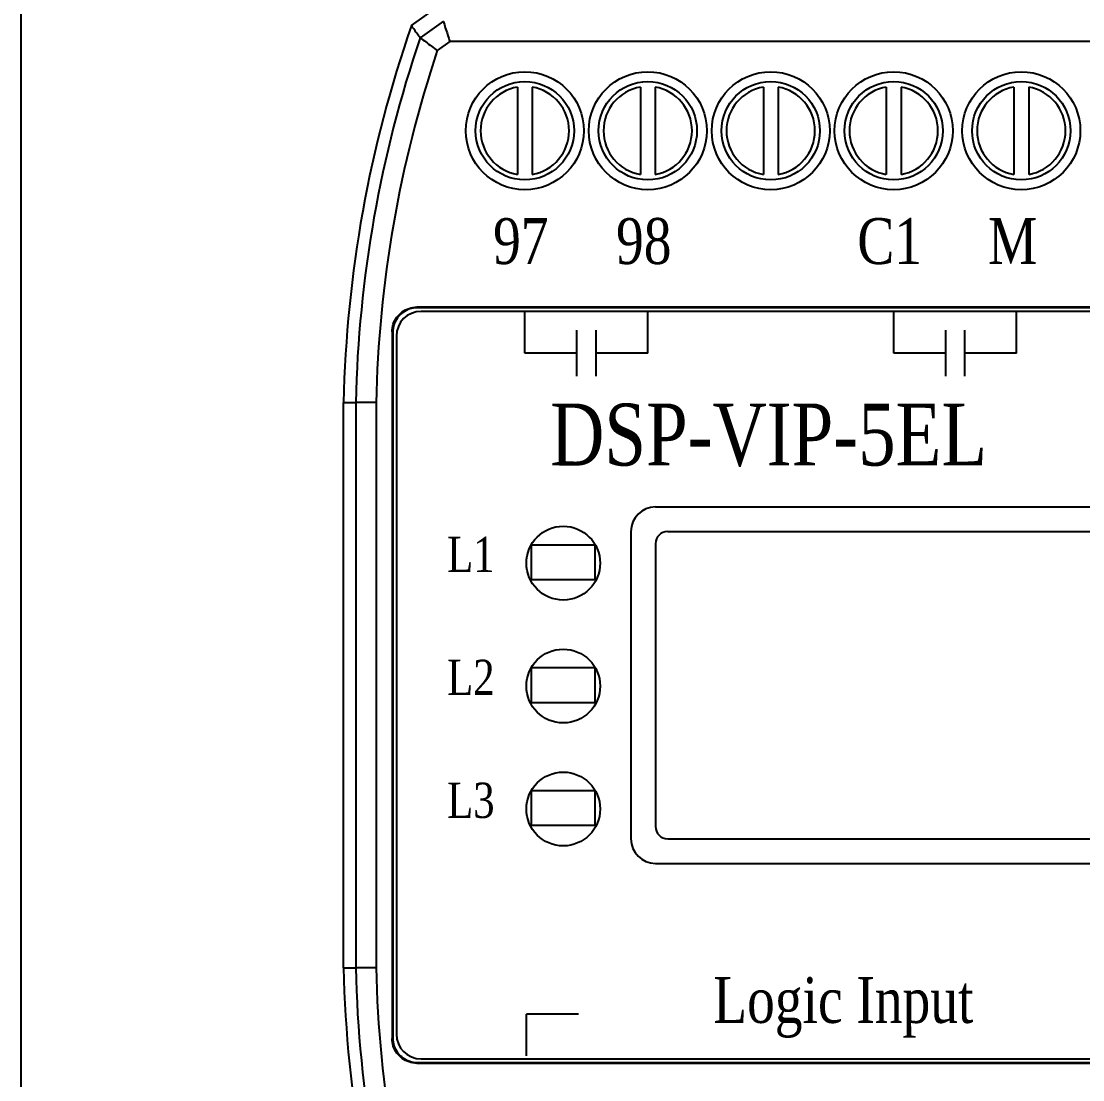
# Model space of a CAD drawing. Header units: millimetres. Extents: x 77 to 917, y 105 to 1108.
# Drawn here: x 77.37 to 120.54, y 634.14 to 677.2 of the extents above; entities that cross this region are included whole.
import ezdxf
from ezdxf.enums import TextEntityAlignment as Align

# ---------------------------------------------------------------- set-up
doc = ezdxf.new("R2010")
doc.units = ezdxf.units.MM
for name, color, linetype in [('03___PRT_ALL_CURVES', 7, 'Continuous'), ('40', 4, 'Continuous'), ('도면층1', 7, 'Continuous')]:
    doc.layers.add(name, color=color, linetype=linetype)
doc.styles.add('SS', font='batang.ttc', dxfattribs={"width": 0.8})

msp = doc.modelspace()

# ---------------------------------------------------------------- linework, layer by layer
at = {"color": 7, "linetype": 'Continuous'}
for p, q in [((93.243, 677.023), (94.187, 677.694)), ((94.541, 677.198), (93.595, 676.52)), ((94.807, 676.37), (94.294, 676.003)), ((166.156, 676.37), (94.807, 676.37)), ((97.554, 674.519), (97.554, 670.969)), ((98.154, 674.519), (98.154, 670.969)), ((102.554, 674.519), (102.554, 670.969)), ((103.154, 674.519), (103.154, 670.969)), ((107.554, 674.519), (107.554, 670.969)), ((108.154, 674.519), (108.154, 670.969)), ((112.554, 674.519), (112.554, 670.969)), ((113.154, 674.519), (113.154, 670.969)), ((117.744, 674.519), (117.744, 670.969)), ((118.344, 674.519), (118.344, 670.969)), ((167.506, 665.568), (93.457, 665.568)), ((93.457, 665.568), (93.481, 665.544)), ((167.482, 665.544), (93.481, 665.544)), ((167.332, 665.394), (93.632, 665.394)), ((97.854, 663.696), (97.854, 665.394)), ((102.854, 663.696), (102.854, 665.394)), ((112.854, 663.696), (112.854, 665.394)), ((117.854, 663.696), (117.854, 665.394)), ((92.457, 664.569), (92.457, 635.819)), ((92.457, 664.569), (92.482, 664.544)), ((92.482, 664.544), (92.482, 635.844)), ((92.632, 664.394), (92.632, 635.994)), ((99.974, 662.762), (99.974, 664.63)), ((100.754, 662.762), (100.754, 664.63)), ((114.974, 662.762), (114.974, 664.63)), ((115.754, 662.762), (115.754, 664.63)), ((90.482, 638.694), (90.482, 661.694)), ((90.482, 661.694), (90.977, 661.689)), ((90.977, 661.689), (90.977, 638.699)), ((91.805, 661.689), (90.977, 661.689)), ((91.805, 661.673), (91.805, 638.715)), ((90.482, 638.694), (90.977, 638.699)), ((91.805, 638.699), (90.977, 638.699)), ((97.919, 635.111), (97.919, 636.809)), ((92.457, 635.819), (92.482, 635.844)), ((93.457, 634.82), (93.481, 634.844)), ((93.457, 634.82), (167.506, 634.82)), ((93.481, 634.844), (167.482, 634.844)), ((93.632, 634.994), (167.332, 634.994))]:
    msp.add_line(p, q, dxfattribs=at)
for p, q in [((99.974, 663.696), (97.854, 663.696)), ((102.854, 663.696), (100.754, 663.696)), ((114.974, 663.696), (112.854, 663.696)), ((117.854, 663.696), (115.754, 663.696)), ((100.039, 636.809), (97.919, 636.809))]:
    msp.add_line(p, q)
msp.add_lwpolyline([(77.374, 1009.23), (917.29, 1009.23), (917.29, 428.192), (77.374, 428.192)], close=True)
for centre, radius in [((97.854, 672.744), 2.4), ((102.854, 672.744), 2.4), ((107.854, 672.744), 2.4), ((112.854, 672.744), 2.4), ((118.044, 672.744), 2.4), ((97.854, 672.744), 2), ((102.854, 672.744), 2), ((107.854, 672.744), 2), ((112.854, 672.744), 2), ((118.044, 672.744), 2)]:
    msp.add_circle(centre, radius, dxfattribs=at)
for centre, radius, start, end in [((140.47, 660.603), 50, 160.8279, 178.7491), ((140.47, 660.603), 49.504, 161.2439, 178.7429), ((140.47, 660.603), 48.677, 161.5561, 178.7396), ((97.854, 672.744), 1.8, 99.5941, 260.4059), ((97.854, 672.744), 1.8, 279.5941, 80.4059), ((102.854, 672.744), 1.8, 99.5941, 260.4059), ((102.854, 672.744), 1.8, 279.5941, 80.4059), ((107.854, 672.744), 1.8, 99.5941, 260.4059), ((107.854, 672.744), 1.8, 279.5941, 80.4059), ((112.854, 672.744), 1.8, 99.5941, 260.4059), ((112.854, 672.744), 1.8, 279.5941, 80.4059), ((118.044, 672.744), 1.8, 99.5941, 260.4059), ((118.044, 672.744), 1.8, 279.5941, 80.4059), ((93.632, 664.394), 1, 90, 180), ((140.47, 639.786), 50, 181.2509, 199.1721), ((140.47, 639.786), 49.504, 181.2571, 198.7561), ((140.47, 639.786), 48.677, 181.2604, 198.4439), ((93.632, 635.994), 1, 180, 270)]:
    msp.add_arc(centre, radius, start, end, dxfattribs=at)
for points, knots in [([(93.594, 676.52), (93.56, 676.569), (93.483, 676.679), (93.366, 676.846), (93.283, 676.965), (93.243, 677.023)], [0, 0, 0, 0, 0.1802478, 0.400648, 0.6134957, 0.6134957, 0.6134957, 0.6134957]), ([(94.541, 677.198), (94.571, 677.109), (94.616, 676.923), (94.715, 676.65), (94.775, 676.464), (94.807, 676.37)], [0, 0, 0, 0, 0.2828701, 0.5732651, 0.8697537, 0.8697537, 0.8697537, 0.8697537]), ([(93.594, 676.52), (93.669, 676.463), (93.831, 676.36), (94.057, 676.179), (94.215, 676.063), (94.294, 676.003)], [0, 0, 0, 0, 0.2824675, 0.5729897, 0.8701168, 0.8701168, 0.8701168, 0.8701168]), ([(92.457, 664.569), (92.457, 664.673), (92.49, 664.883), (92.635, 665.166), (92.86, 665.391), (93.143, 665.535), (93.353, 665.568), (93.457, 665.568)], [0, 0, 0, 0, 0.31286, 0.625669, 0.938459, 1.251268, 1.564128, 1.564128, 1.564128, 1.564128]), ([(93.481, 665.544), (93.377, 665.544), (93.167, 665.511), (92.884, 665.367), (92.659, 665.142), (92.515, 664.859), (92.482, 664.648), (92.482, 664.544)], [0, 0, 0, 0, 0.31286, 0.625669, 0.938459, 1.251268, 1.564128, 1.564128, 1.564128, 1.564128]), ([(93.457, 634.82), (93.353, 634.82), (93.143, 634.853), (92.86, 634.997), (92.635, 635.222), (92.49, 635.505), (92.457, 635.715), (92.457, 635.819)], [0, 0, 0, 0, 0.31286, 0.625669, 0.938459, 1.251268, 1.564128, 1.564128, 1.564128, 1.564128]), ([(92.482, 635.844), (92.482, 635.74), (92.515, 635.53), (92.659, 635.246), (92.884, 635.022), (93.167, 634.877), (93.377, 634.844), (93.481, 634.844)], [0, 0, 0, 0, 0.31286, 0.625669, 0.938459, 1.251268, 1.564128, 1.564128, 1.564128, 1.564128])]:
    msp.add_open_spline(points, degree=3, knots=knots, dxfattribs=at)
at = {"layer": '03___PRT_ALL_CURVES', "color": 8}
for p, q in [((103.167, 657.444), (139.667, 657.444)), ((102.167, 656.444), (102.167, 643.944)), ((103.667, 656.444), (139.167, 656.444)), ((103.167, 655.944), (103.167, 644.444)), ((103.667, 643.944), (139.167, 643.944)), ((103.167, 642.944), (139.667, 642.944))]:
    msp.add_line(p, q, dxfattribs=at)
at = {"layer": '03___PRT_ALL_CURVES', "color": 4, "linetype": 'Continuous'}
for p, q in [((98.117, 655.894), (98.117, 654.494)), ((100.717, 655.894), (98.117, 655.894)), ((100.717, 654.494), (100.717, 655.894)), ((98.117, 654.494), (100.717, 654.494)), ((98.117, 650.894), (98.117, 649.494)), ((100.717, 650.894), (98.117, 650.894)), ((100.717, 649.494), (100.717, 650.894)), ((98.117, 649.494), (100.717, 649.494)), ((100.717, 645.894), (98.117, 645.894)), ((98.117, 645.894), (98.117, 644.494)), ((100.717, 644.494), (100.717, 645.894)), ((98.117, 644.494), (100.717, 644.494))]:
    msp.add_line(p, q, dxfattribs=at)
at = {"layer": '03___PRT_ALL_CURVES', "color": 8}
for centre, radius, start, end in [((103.167, 656.444), 1, 90, 180), ((103.667, 655.944), 0.5, 90, 180), ((103.667, 644.444), 0.5, 180, 270), ((103.167, 643.944), 1, 180, 270)]:
    msp.add_arc(centre, radius, start, end, dxfattribs=at)
at = {"layer": '도면층1'}
for centre in [(99.416, 655.157), (99.416, 650.157), (99.416, 645.157)]:
    msp.add_circle(centre, 1.5, dxfattribs=at)

# ---------------------------------------------------------------- texts
at = {"color": 7, "linetype": 'Continuous', "style": 'SS', "width": 0.8}
msp.add_text('DSP-VIP-5EL', height=2.52, dxfattribs=at).set_placement((98.891, 659.128))
at = {"layer": '40', "color": 0, "style": 'SS', "width": 0.8}
for s, height, p in [('97', 1.8658, (97.691, 667.324)), ('98', 1.8658, (102.691, 667.324)), ('C1', 1.8658, (112.691, 667.324)), ('M', 1.866, (117.691, 667.324)), ('L1', 1.4352, (95.661, 654.794)), ('L2', 1.4352, (95.661, 649.794)), ('L3', 1.4352, (95.661, 644.794)), ('Logic Input', 1.86576, (110.807, 636.456))]:
    msp.add_text(s, height=height, dxfattribs=at).set_placement(p, align=Align.CENTER)

doc.saveas('drawing.dxf')
